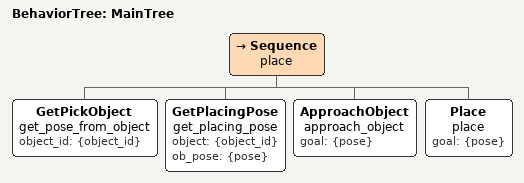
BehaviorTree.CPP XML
<!--
    Prerrequisitos
    - el objeto está en el brazo
    - sabemos donde va el objeto
    va a clean up
 -->

<root main_tree_to_execute = "MainTree" >
   <BehaviorTree ID="MainTree">
      <Sequence name="place">
        <GetPickObject  name="get_pose_from_object" object_id="{object_id}"/> <!-- TODO: leer grafo y averiguar objeto con su tipo-->
        <GetPlacingPose  name="get_placing_pose" object="{object_id}" ob_pose="{pose}"/> <!-- TODO: lee el world model y decide donde va el objeto -->
        <ApproachObject name="approach_object" goal="{pose}"/>   <!-- from bt_test_approach -->
        <Place  name="place" goal="{pose}"/>  <!-- from gb_manipulation -->
      </Sequence>
   </BehaviorTree>
</root>
